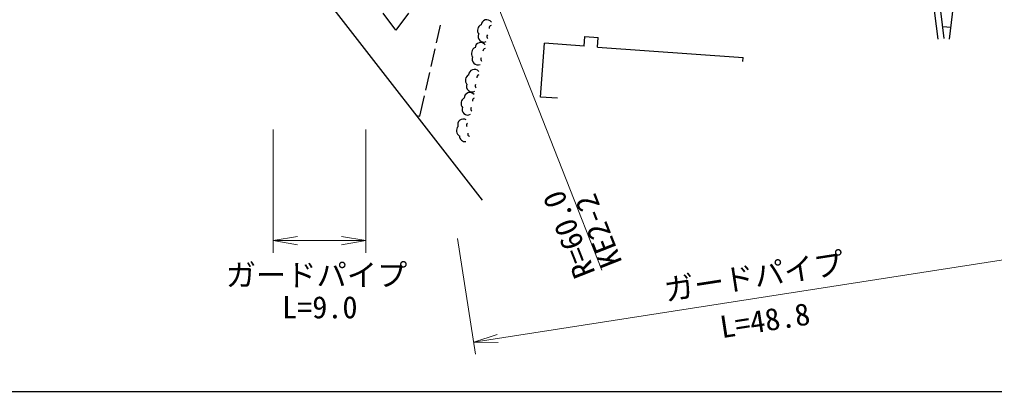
# Model space of a CAD drawing. Units: millimetres, scale not verified. Extents: x 40000 to 680000, y 20000 to 380000.
# Drawn here: x 83100 to 163676, y 205000 to 235733 of the extents above; entities that cross this region are included whole.
import ezdxf
from ezdxf.enums import TextEntityAlignment as Align

# ---------------------------------------------------------------- set-up
doc = ezdxf.new("R2010")
doc.units = ezdxf.units.MM
doc.header["$LTSCALE"] = 1000
for name, color, linetype, lineweight in [('M-BGD', 7, 'Continuous', 25), ('M-BMK-OTRS', 5, 'Continuous', 25), ('M-STR-HTXT', 7, 'Continuous', 13), ('M-TTL-BAND', 7, 'Continuous', 25)]:
    doc.layers.add(name, color=color, linetype=linetype, lineweight=lineweight)
doc.styles.add('ＭＳ ゴシック', font='')
doc.styles.get('ＭＳ ゴシック').set_extended_font_data('MS Gothic')

# ---------------------------------------------------------------- blocks, each defined once
blk = doc.blocks.new('open_arrow')
at = {"color": 0, "linetype": 'Continuous', "lineweight": -2}
blk.add_lwpolyline([(7.5, 1.25), (0, 0), (7.5, -1.25)], dxfattribs=at)

msp = doc.modelspace()

# ---------------------------------------------------------------- linework, layer by layer
at = {"layer": 'M-BGD'}
for p, q in [((159958, 234110), (161413, 246468)), ((159010, 234103), (158585, 237618)), ((159507, 234163), (159085, 237646)), ((114199, 234863), (113149, 236263)), ((115249, 236263), (114199, 234863)), ((117569, 233804), (117901, 235266)), ((160070, 235059), (159400, 235138)), ((126163, 229323), (126484, 233775)), ((129776, 233538), (126484, 233775)), ((129776, 233538), (129833, 234336)), ((129833, 234336), (130930, 234256)), ((130873, 233459), (130930, 234256)), ((117125, 231853), (117458, 233316)), ((130873, 233459), (142892, 232591)), ((142869, 232276), (142892, 232591)), ((116682, 229903), (117015, 231366)), ((116189, 227735), (116571, 229416)), ((127553, 229222), (126163, 229323)), ((115916, 227809), (116189, 227735))]:
    msp.add_line(p, q, dxfattribs=at)
for centre, radius, start, end in [((121478, 234820), 527, 115.11824, 215.19824), ((121712, 235243), 469, 35.19824, 175.23824), ((121471, 234337), 469, 155.07824, 295.11824), ((122135, 235010), 234, 105.21824, 185.13824), ((121212, 233358), 469, 35.19824, 175.23824), ((121955, 234330), 234, 145.17824, 225.09824), ((120979, 232935), 527, 115.11824, 215.19824), ((121635, 233125), 234, 105.21824, 185.13824), ((120972, 232452), 469, 155.07824, 295.11824), ((121455, 232445), 234, 145.17824, 225.09824), ((120685, 231145), 469, 39.14342, 179.18342), ((120482, 230707), 527, 119.06342, 219.14342), ((121123, 230941), 234, 109.16342, 189.08342), ((120317, 229230), 469, 39.14342, 179.18342), ((120508, 230224), 469, 159.02342, 299.06342), ((120990, 230251), 234, 149.12342, 229.04342), ((120113, 228792), 527, 119.06342, 219.14342), ((120755, 229026), 234, 109.16342, 189.08342), ((120139, 228309), 469, 159.02342, 299.06342), ((120622, 228336), 234, 149.12342, 229.04342), ((119780, 227040), 469, 58.8514, 198.8914), ((119736, 226559), 527, 138.7714, 238.8514), ((120261, 226996), 234, 128.8714, 208.7914), ((119924, 226114), 469, 178.7314, 278.51535), ((120369, 226301), 234, 168.8314, 248.7514)]:
    msp.add_arc(centre, radius, start, end, dxfattribs=at)
at = {"layer": 'M-BMK-OTRS'}
msp.add_line((121367, 220800), (99881, 248428), dxfattribs=at)
at = {"layer": 'M-STR-HTXT'}
for p, q in [((114755, 256902), (131225, 215024)), ((104066, 226634), (104066, 216463)), ((111712, 226634), (111712, 216463)), ((119309, 217639), (120793, 208089)), ((104066, 217463), (111712, 217463)), ((120639, 209077), (168123, 216457))]:
    msp.add_line(p, q, dxfattribs=at)
at = {"layer": 'M-TTL-BAND'}
msp.add_line((40000, 205000), (579000, 205000), dxfattribs=at)

# ---------------------------------------------------------------- block references
at = {"layer": 'M-STR-HTXT', "xscale": 267, "yscale": 267}
msp.add_blockref('open_arrow', (104066, 217463), dxfattribs=at)
for p, rotation in [((111712, 217463), 180), ((120639, 209077), 8.8)]:
    msp.add_blockref('open_arrow', p, dxfattribs=dict(at, rotation=rotation))

# ---------------------------------------------------------------- texts
at = {"layer": 'M-STR-HTXT', "style": 'ＭＳ ゴシック'}
msp.add_text('R=60.0', height=1833, rotation=111.469, dxfattribs=at).set_placement((131225, 215024), align=Align.BOTTOM_LEFT)
msp.add_text('KE2-2', height=1833, rotation=111.469, dxfattribs=at).set_placement((131225, 215024), align=Align.TOP_LEFT)
msp.add_text('ガードパイプ', height=1833, rotation=8.834, dxfattribs=at).set_placement((143799, 214522), align=Align.MIDDLE_CENTER)
msp.add_text('ガードパイプ', height=1833, dxfattribs=at).set_placement((107647, 214630), align=Align.MIDDLE_CENTER)
msp.add_text('L=9.0', height=1833, dxfattribs=at).set_placement((107917, 210494), align=Align.BOTTOM_CENTER)
msp.add_text('L=48.8', height=1833, rotation=8.834, dxfattribs=at).set_placement((144925, 209432), align=Align.BOTTOM_CENTER)

doc.saveas('drawing.dxf')
